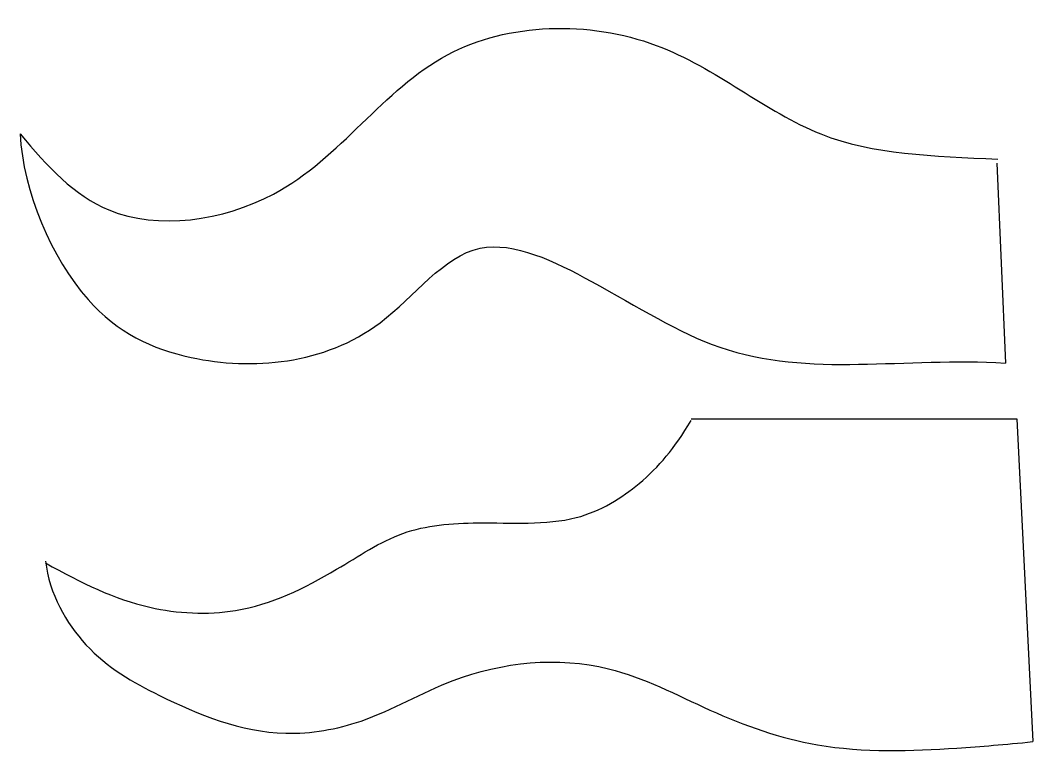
# Model space of a CAD drawing. Header units: inches. Extents: x 6.6 to 23.3, y 6.4 to 18.4.
import ezdxf

# ---------------------------------------------------------------- set-up
doc = ezdxf.new("R2010")
doc.units = ezdxf.units.IN
doc.header["$MEASUREMENT"] = 0
doc.layers.add('Default', color=7, linetype='Continuous')

msp = doc.modelspace()

# ---------------------------------------------------------------- linework, layer by layer
at = {"layer": 'Default', "color": 7, "linetype": 'Continuous'}
for p, q in [((22.701, 16.088), (22.84, 12.802)), ((17.674, 11.886), (23.03, 11.886)), ((23.03, 11.886), (23.29, 6.582))]:
    msp.add_line(p, q, dxfattribs=at)
for points, knots in [([(6.649, 16.566), (7.101, 16.027), (8.155, 14.88), (11.423, 15.339), (13.246, 18.357), (17.187, 18.467), (19.67, 16.231), (21.641, 16.21), (22.718, 16.15)], [0, 0, 0, 0, 0.108068, 0.261153, 0.467555, 0.661162, 0.834231, 1, 1, 1, 1]), ([(6.649, 16.566), (6.689, 15.626), (7.55, 13.63), (9.674, 12.622), (12.389, 12.83), (14.024, 15.166), (16.292, 14.052), (18.879, 12.39), (21.197, 12.908), (22.84, 12.802)], [0, 0, 0, 0, 0.136151, 0.246124, 0.414556, 0.519461, 0.615258, 0.737466, 1, 1, 1, 1]), ([(7.065, 9.518), (7.664, 9.187), (8.579, 8.725), (10.351, 8.627), (11.699, 9.283), (12.916, 10.107), (14.232, 10.214), (15.781, 10.103), (16.944, 10.849), (17.398, 11.395), (17.674, 11.858)], [0, 0, 0, 0, 0.157945, 0.276991, 0.429177, 0.533631, 0.639469, 0.767322, 0.873982, 1, 1, 1, 1]), ([(7.065, 9.546), (7.126, 9.012), (7.703, 8.005), (9.091, 7.226), (10.66, 6.58), (12.407, 6.878), (13.973, 7.834), (16.136, 8.049), (17.988, 7.05), (19.863, 6.375), (21.739, 6.447), (22.833, 6.535), (23.29, 6.582)], [0, 0, 0, 0, 0.081275, 0.169385, 0.296277, 0.367031, 0.458754, 0.600646, 0.700333, 0.803469, 0.930492, 1, 1, 1, 1])]:
    msp.add_open_spline(points, degree=3, knots=knots, dxfattribs=at)

doc.saveas('drawing.dxf')
